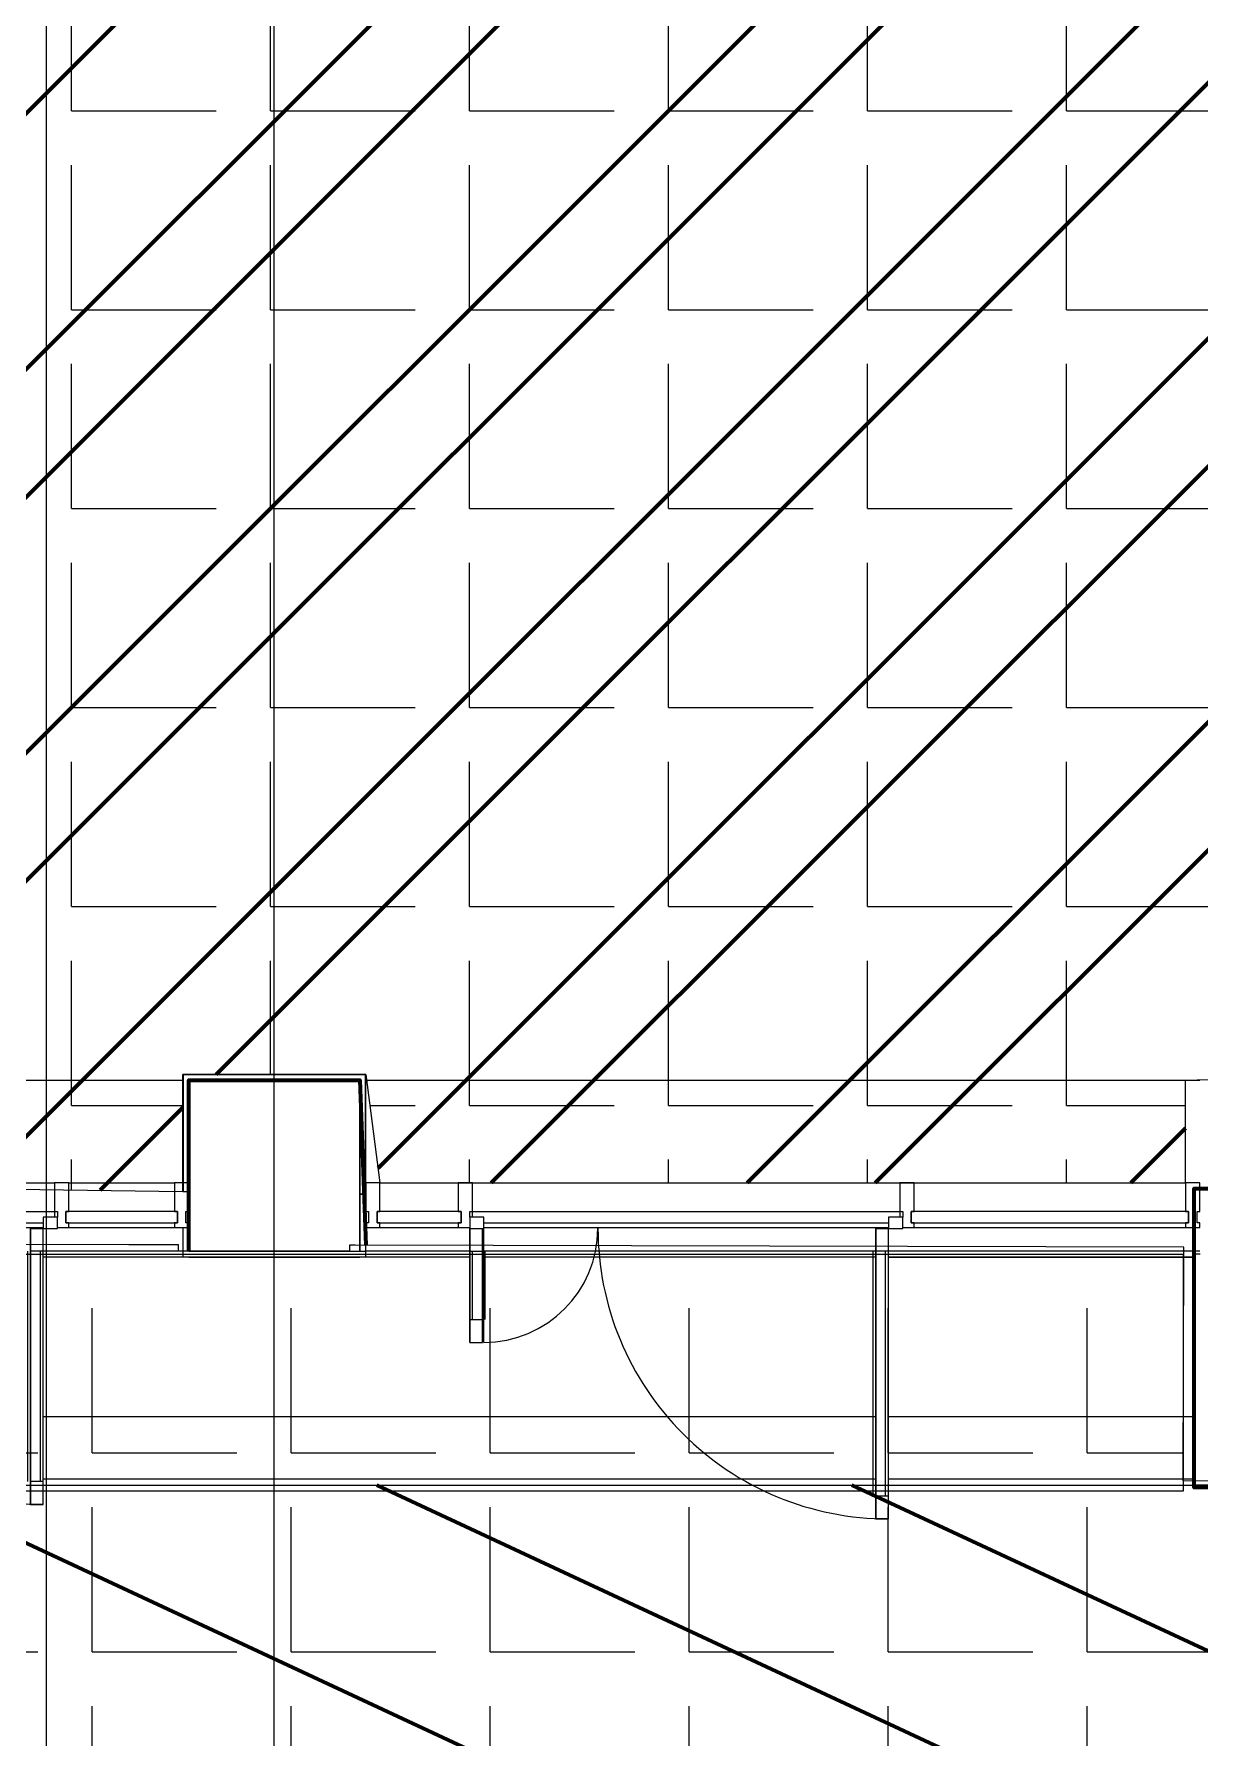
# Model space of a CAD drawing. Header units: millimetres. Extents: x -164500 to 426394, y -23753 to 102118.
# Drawn here: x 47682 to 51774, y 9855 to 15838 of the extents above; entities that cross this region are included whole.
import ezdxf

# ---------------------------------------------------------------- set-up
doc = ezdxf.new("R2010")
doc.units = ezdxf.units.MM
for name, color, linetype, lineweight in [('0) шлифовка', 5, 'Continuous', 60), ('196 1-3 этаж гидро изол', 6, 'Continuous', 60), ('384 ПК-3', 30, 'Continuous', 120), ('A-DETL-GENF', 7, 'Continuous', 9), ('A-FLOR', 7, 'Continuous', 9), ('A-GLAZ-CURT-2', 7, 'Continuous', 20), ('A-GLAZ-CWMG', 7, 'Continuous', 9), ('A-GLAZ-CWMG-1', 7, 'Continuous', 20), ('Оси', 7, 'Continuous', 9)]:
    doc.layers.add(name, color=color, linetype=linetype, lineweight=lineweight)
doc.layers.add('1.1) плитка  КР1', color=40, linetype='Continuous')
doc.layers.add('A-DOOR-1', color=7, linetype='Continuous', lineweight=5, true_color=0xc0c0c0)
pattern_1 = [(0, (38804.7, 11553.94), (0, 698.5), [508, -190.5]), (90, (38804.7, 11553.94), (-698.5, 4e-14), [508, -190.5])]

# ---------------------------------------------------------------- blocks, each defined once
blk = doc.blocks.new('Прямоугольный импост - Импост структурный с накладкой - 160мм Темный-32467808-Объем проектирования 1 этажа')
at = {"layer": 'A-GLAZ-CWMG-1'}
for p, q in [((-50, 40), (-50, 140)), ((-50, 140), (0, 140)), ((0, 140), (0, 40)), ((-40, 40), (-50, 40)), ((-50, -17), (-50, 0)), ((-50, 0), (-40, 0)), ((-40, 0), (-40, 40)), ((-10, 40), (-10, 0)), ((0, 40), (-10, 40)), ((-10, 0), (0, 0)), ((0, 0), (0, -17)), ((0, -17), (-50, -17))]:
    blk.add_line(p, q, dxfattribs=at)
blk = doc.blocks.new('Системная панель - Стекло - 40мм-32784007-Объем проектирования 1 этажа')
at = {"layer": 'A-GLAZ-CURT-2'}
for p, q in [((147.5, 0), (-147.5, 0)), ((-147.5, 0), (-147.5, -40)), ((147.5, -40), (147.5, 0)), ((-147.5, -40), (147.5, -40))]:
    blk.add_line(p, q, dxfattribs=at)
blk = doc.blocks.new('Дверь_Витражная_остекление_ - В-19-32784442-Объем проектирования 1 этажа')
at = {"layer": 'A-DETL-GENF'}
for p, q in [((-710, 1040), (-665, 1040)), ((-710, 1040), (-710, 20)), ((-665, 1040), (-710, 1040)), ((-710, 1040), (-710, 20)), ((-665, 1040), (-665, 20)), ((-665, 20), (-665, 1040)), ((-710, 960), (-665, 960)), ((-700, 960), (-700, 100)), ((-656, 960), (-656, 100)), ((760, 420), (715, 420)), ((715, 420), (715, 20)), ((760, 420), (715, 420)), ((715, 420), (715, 20)), ((760, 420), (760, 20)), ((760, 20), (760, 420)), ((706, 340), (706, 100)), ((760, 340), (715, 340)), ((750, 340), (750, 100)), ((-710, 100), (-665, 100)), ((760, 100), (715, 100)), ((-665, 20), (-710, 20)), ((-710, 20), (-665, 20))]:
    blk.add_line(p, q, dxfattribs=at)
at = {"layer": 'A-DOOR-1'}
for p, q in [((-710, 1040), (-710, 20)), ((710, 420), (710, 20)), ((-710, 20), (-760, 20)), ((-760, 20), (-760, -20)), ((-710, -20), (-710, 20)), ((760, 20), (710, 20)), ((710, 20), (710, -20)), ((760, -20), (760, 20)), ((-760, -20), (-710, -20)), ((710, -20), (760, -20))]:
    blk.add_line(p, q, dxfattribs=at)
for centre, radius, start, end in [((-710, 20), 1020, 360, 90), ((710, 20), 400, 90, 180)]:
    blk.add_arc(centre, radius, start, end, dxfattribs=at)
blk = doc.blocks.new('Прямоугольный импост - Импост структурный с накладкой - 160мм Темный-32784438-Объем проектирования 1 этажа')
at = {"layer": 'A-GLAZ-CWMG'}
for p, q in [((49156, 11940), (50656, 11940)), ((49156, 11820), (49156, 11840)), ((49156, 11840), (50656, 11840)), ((49196, 11800), (50616, 11800)), ((50656, 11840), (50656, 11820)), ((49196, 11783), (50616, 11783))]:
    blk.add_line(p, q, dxfattribs=at)
blk = doc.blocks.new('Системная панель - Стекло - 40мм-32784544-Объем проектирования 1 этажа')
at = {"layer": 'A-GLAZ-CURT-2'}
for p, q in [((486.5, 0), (-486.5, 0)), ((-486.5, 0), (-486.5, -40)), ((486.5, -40), (486.5, 0)), ((-486.5, -40), (486.5, -40))]:
    blk.add_line(p, q, dxfattribs=at)
blk = doc.blocks.new('Прямоугольный импост - Импост структурный с накладкой - 160мм Темный-32784005-Объем проектирования 1 этажа')
at = {"layer": 'A-GLAZ-CWMG'}
for p, q in [((48831, 11940), (49106, 11940)), ((48831, 11783), (49106, 11783))]:
    blk.add_line(p, q, dxfattribs=at)
blk = doc.blocks.new('Прямоугольный импост - Импост структурный с накладкой - 160мм Темный-V272-Объем проектирования 1 этажа')
at = {"layer": 'A-GLAZ-CWMG-1'}
for p, q in [((-25, 40), (-25, 140)), ((-25, 140), (25, 140)), ((25, 140), (25, 40)), ((-15, 40), (-25, 40)), ((-25, -17), (-25, 0)), ((-25, 0), (-15, 0)), ((-15, 0), (-15, 40)), ((15, 40), (15, 20)), ((25, 40), (15, 40)), ((15, -17), (-25, -17))]:
    blk.add_line(p, q, dxfattribs=at)
blk = doc.blocks.new('Прямоугольный импост - Импост структурный с накладкой - 160мм Темный-V273-Объем проектирования 1 этажа')
at = {"layer": 'A-GLAZ-CWMG-1'}
for p, q in [((-25, 40), (-25, 140)), ((-25, 140), (25, 140)), ((25, 140), (25, 40)), ((-15, 40), (-25, 40)), ((-15, 20), (-15, 40)), ((15, 40), (15, 0)), ((25, 40), (15, 40)), ((15, 0), (25, 0)), ((25, 0), (25, -17)), ((25, -17), (-15, -17))]:
    blk.add_line(p, q, dxfattribs=at)
blk = doc.blocks.new('Прямоугольный импост - Импост структурный с накладкой - 160мм Темный-32784440-Объем проектирования 1 этажа')
at = {"layer": 'A-GLAZ-CWMG'}
for p, q in [((50706, 11940), (51659, 11940)), ((50706, 11783), (51659, 11783))]:
    blk.add_line(p, q, dxfattribs=at)
blk = doc.blocks.new('Прямоугольный импост - Импост структурный с накладкой - 160мм Темный-V274-Объем проектирования 1 этажа')
at = {"layer": 'A-GLAZ-CWMG-1'}
for p, q in [((0, 140), (-50, 140)), ((-50, 140), (-50, 40)), ((0, 40), (0, 140)), ((-50, 40), (-40, 40)), ((-40, 0), (-50, 0)), ((-50, 0), (-50, -17)), ((-40, 40), (-40, 0)), ((-10, 0), (-10, 40)), ((-10, 40), (0, 40)), ((0, 0), (-10, 0)), ((0, -17), (0, 0)), ((-50, -17), (0, -17))]:
    blk.add_line(p, q, dxfattribs=at)
blk = doc.blocks.new('Дверь_Витражная_остекление_ - В-9-32786634-Объем проектирования 1 этажа')
at = {"layer": 'A-DETL-GENF'}
for p, q in [((-684.5, 989), (-639.5, 989)), ((-684.5, 989), (-684.5, 20)), ((-639.5, 989), (-684.5, 989)), ((-684.5, 989), (-684.5, 20)), ((-639.5, 989), (-639.5, 20)), ((-639.5, 20), (-639.5, 989)), ((-684.5, 909), (-639.5, 909)), ((-674.5, 909), (-674.5, 100)), ((-630.5, 909), (-630.5, 100)), ((734.5, 420), (689.5, 420)), ((689.5, 420), (689.5, 20)), ((734.5, 420), (689.5, 420)), ((689.5, 420), (689.5, 20)), ((734.5, 420), (734.5, 20)), ((734.5, 20), (734.5, 420)), ((680.5, 340), (680.5, 100)), ((734.5, 340), (689.5, 340)), ((724.5, 340), (724.5, 100)), ((-684.5, 100), (-639.5, 100)), ((734.5, 100), (689.5, 100)), ((-639.5, 20), (-684.5, 20)), ((-684.5, 20), (-639.5, 20))]:
    blk.add_line(p, q, dxfattribs=at)
at = {"layer": 'A-DOOR-1'}
for p, q in [((-684.5, 989), (-684.5, 20)), ((684.5, 420), (684.5, 20)), ((-684.5, 20), (-734.5, 20)), ((-734.5, 20), (-734.5, -20)), ((-684.5, -20), (-684.5, 20)), ((734.5, 20), (684.5, 20)), ((684.5, 20), (684.5, -20)), ((734.5, -20), (734.5, 20)), ((-734.5, -20), (-684.5, -20)), ((684.5, -20), (734.5, -20))]:
    blk.add_line(p, q, dxfattribs=at)
for centre, radius, start, end in [((-684.5, 20), 969, 360, 90), ((684.5, 20), 400, 90, 180)]:
    blk.add_arc(centre, radius, start, end, dxfattribs=at)
blk = doc.blocks.new('Прямоугольный импост - Импост структурный с накладкой - 160мм Темный-32786259-Объем проектирования 1 этажа')
at = {"layer": 'A-GLAZ-CWMG'}
for p, q in [((46240, 11940), (47689, 11940)), ((46240, 11820), (46240, 11840)), ((46240, 11840), (47689, 11840)), ((46280, 11800), (47649, 11800)), ((47689, 11840), (47689, 11820)), ((46280, 11783), (47649, 11783))]:
    blk.add_line(p, q, dxfattribs=at)
blk = doc.blocks.new('Системная панель - Стекло - 40мм-32786365-Объем проектирования 1 этажа')
at = {"layer": 'A-GLAZ-CURT-2'}
for p, q in [((195.5, 0), (-195.5, 0)), ((-195.5, 0), (-195.5, -40)), ((195.5, -40), (195.5, 0)), ((-195.5, -40), (195.5, -40))]:
    blk.add_line(p, q, dxfattribs=at)
blk = doc.blocks.new('Прямоугольный импост - Импост структурный с накладкой - 160мм Темный-32786261-Объем проектирования 1 этажа')
at = {"layer": 'A-GLAZ-CWMG'}
for p, q in [((47739, 11940), (48110, 11940)), ((47739, 11783), (48110, 11783))]:
    blk.add_line(p, q, dxfattribs=at)
blk = doc.blocks.new('Прямоугольный импост - Импост структурный с накладкой - 160мм Темный-V276-Объем проектирования 1 этажа')
at = {"layer": 'A-GLAZ-CWMG-1'}
for p, q in [((0, 140), (-50, 140)), ((-50, 140), (-50, 40)), ((0, 40), (0, 140)), ((-50, 40), (-40, 40)), ((-40, 0), (-50, 0)), ((-50, 0), (-50, -17)), ((-40, 40), (-40, 0)), ((-10, 0), (-10, 40)), ((-10, 40), (0, 40)), ((0, 0), (-10, 0)), ((0, -17), (0, 0)), ((-50, -17), (0, -17))]:
    blk.add_line(p, q, dxfattribs=at)

msp = doc.modelspace()

# ---------------------------------------------------------------- hatches: boundary and pattern name
at = {"layer": '0) шлифовка', "true_color": 0x2776bb}
h = msp.add_hatch(dxfattribs=at)
h.set_pattern_fill('ANSI31', color=152, scale=222, angle=110)
h.set_pattern_definition([(155, (38804.7, 11553.94), (-297.882, -638.811), [])])
h.paths.add_polyline_path([(75478.362, 7743.315), (42465.702, 7743.315), (42465.702, 10742.938), (75478.362, 10742.938)])
at = {"layer": '1.1) плитка  КР1'}
h = msp.add_hatch(dxfattribs=at)
h.set_pattern_fill('ANGLE', color=256, scale=100)
h.set_pattern_definition([(0, (42224.7, 26743.94), (0, 698.5), [508, -190.5]), (90, (42224.7, 26743.94), (-698.5, 4e-14), [508, -190.5])])
h.paths.add_polyline_path([(54824.702, 12184.438), (54834.702, 11783.938), (56619.963, 11784.938), (56619.963, 15695.731), (57414.702, 15695.731), (57386.702, 18691.938), (57966.702, 18821.523), (57966.702, 20355.938), (51436.702, 20355.938), (51436.702, 26313.938), (50903.702, 26313.938), (50903.702, 26722.938), (48844.702, 26743.938), (48845.702, 26343.438), (47749.702, 26343.438), (47724.702, 26363.938), (47703.702, 26742.938), (42845.702, 26742.938), (42845.702, 26363.938), (42465.702, 26343.938), (42465.702, 26063.938), (42224.702, 26038.938), (42224.702, 24363.938), (42444.702, 24363.938), (42527.875, 23183.938), (42845.702, 23184.938), (42845.702, 21962.938), (42465.702, 21962.938), (42465.702, 20164.938), (42824.702, 20164.938), (42845.702, 19563.938), (42465.702, 19562.938), (42465.702, 17764.938), (42845.702, 17764.938), (42845.702, 16542.938), (42465.702, 16542.938), (42465.702, 14971.895), (45995.724, 14966.395), (46024.702, 11803.938), (48203.702, 11773.938), (48203.702, 12184.938), (48845.702, 12184.938), (48895.702, 11803.938), (51723.702, 11803.938), (51723.702, 12163.938), (52422.44, 12184.938), (52378.571, 11763.938), (54214.702, 11783.938), (54214.702, 12225.418), (54832.702, 12225.418)])
edge = h.paths.add_edge_path(flags=16)
edge.add_arc((48509.596, 16886.524), 491.712, 0, 360)
edge = h.paths.add_edge_path(flags=16)
edge.add_arc((54504.756, 16876.517), 491.712, 0, 360)
edge = h.paths.add_edge_path(flags=16)
edge.add_arc((48534.113, 22870.242), 491.712, 0, 360)
h = msp.add_hatch(dxfattribs=at)
h.set_pattern_fill('ANGLE', color=256, scale=100)
h.set_pattern_definition(pattern_1)
h.paths.add_polyline_path([(51715.287, 10721.225), (45995.702, 10721.225), (45995.702, 11553.938), (51715.287, 11553.938)])
h = msp.add_hatch(dxfattribs=at)
h.set_pattern_fill('ANGLE', color=256, scale=100)
h.set_pattern_definition(pattern_1)
h.paths.add_polyline_path([(75478.362, 7743.315), (42465.702, 7743.315), (42465.702, 10742.938), (75478.362, 10742.938)])
at = {"layer": '196 1-3 этаж гидро изол'}
h = msp.add_hatch(dxfattribs=at)
h.set_pattern_fill('ANSI32', color=256, scale=100)
h.set_pattern_definition([(45, (42224.7, 26743.9), (-673.52, 673.52), []), (45, (42673.7, 26743.9), (-673.52, 673.52), [])])
h.paths.add_polyline_path([(54824.702, 12184.438), (54834.702, 11783.938), (56619.963, 11784.938), (56619.963, 15695.731), (57414.702, 15695.731), (57386.702, 18691.938), (57966.702, 18821.523), (57966.702, 20355.938), (51436.702, 20355.938), (51436.702, 26313.938), (50903.702, 26313.938), (50903.702, 26722.938), (48844.702, 26743.938), (48845.702, 26343.438), (47749.702, 26343.438), (47724.702, 26363.938), (47703.702, 26742.938), (42845.702, 26742.938), (42845.702, 26363.938), (42465.702, 26343.938), (42465.702, 26063.938), (42224.702, 26038.938), (42224.702, 24363.938), (42444.702, 24363.938), (42527.875, 23183.938), (42845.702, 23184.938), (42845.702, 21962.938), (42465.702, 21962.938), (42465.702, 20164.938), (42824.702, 20164.938), (42845.702, 19563.938), (42465.702, 19562.938), (42465.702, 17764.938), (42845.702, 17764.938), (42845.702, 16542.938), (42465.702, 16542.938), (42465.702, 14971.895), (45995.724, 14966.395), (46024.702, 11803.938), (48203.702, 11773.938), (48203.702, 12184.938), (48845.702, 12184.938), (48895.702, 11803.938), (51723.702, 11803.938), (51723.702, 12163.938), (52422.44, 12184.938), (52378.571, 11763.938), (54214.702, 11783.938), (54214.702, 12225.418), (54832.702, 12225.418)])
edge = h.paths.add_edge_path(flags=16)
edge.add_arc((48509.596, 16886.524), 491.712, 0, 360)
edge = h.paths.add_edge_path(flags=16)
edge.add_arc((54504.756, 16876.517), 491.712, 0, 360)
edge = h.paths.add_edge_path(flags=16)
edge.add_arc((48534.113, 22870.242), 491.712, 0, 360)

# ---------------------------------------------------------------- linework, layer by layer
for p, q in [((48845.702, 12184.938), (48203.702, 12184.938)), ((48203.702, 12184.938), (48203.702, 11773.938)), ((48824.702, 12163.938), (48224.702, 12163.938)), ((48224.702, 12163.938), (48224.702, 11563.938)), ((48224.702, 12163.938), (48824.702, 12163.938)), ((48224.702, 11773.938), (48224.702, 12163.938)), ((48824.702, 11763.938), (48824.702, 12163.938)), ((48824.702, 12163.938), (48824.702, 11763.938)), ((48845.702, 11763.938), (48845.702, 12184.938)), ((48204.702, 11803.938), (48204.702, 11773.938)), ((48203.702, 11773.938), (48204.702, 11773.938)), ((48204.702, 11773.938), (48224.702, 11773.938)), ((48824.702, 11563.938), (48824.702, 11763.938)), ((48845.702, 11763.938), (48824.702, 11763.938)), ((48824.702, 11763.938), (48824.702, 11563.938)), ((48824.702, 11763.938), (48844.702, 11763.938)), ((48844.702, 11763.938), (48844.702, 11763.938)), ((48845.702, 11563.938), (48845.702, 11763.938)), ((48224.702, 11563.938), (48824.702, 11563.938)), ((48824.702, 11563.938), (48845.702, 11563.938)), ((51754.702, 11553.938), (51753.702, 11553.938)), ((51753.702, 11553.938), (51753.702, 10742.938)), ((51754.702, 11553.938), (51754.702, 11542.938)), ((51774.702, 11553.938), (51754.702, 11553.938)), ((48224.702, 11543.938), (48224.702, 11542.938)), ((48224.702, 11542.938), (48824.702, 11542.938)), ((48824.702, 11542.938), (48824.702, 11543.938)), ((51753.702, 10742.938), (55764.702, 10742.938))]:
    msp.add_line(p, q)
at = {"flags": 128}
msp.add_lwpolyline([(71674.702, 7731.244), (71679.323, 7731.233), (71679.372, 7752.233), (72099.371, 7751.247), (75478.362, 7743.315), (75481.669, 9152.311), (75542.693, 9162.168), (75546.305, 10701.164), (61965.343, 10733.044), (61966.446, 11203.042), (61408.448, 11204.352), (61407.344, 10734.354), (51715.371, 10757.105), (51717.298, 11578.102), (48808.806, 11584.93), (48788.306, 11584.978), (48788.257, 11563.978), (48188.259, 11565.386), (48188.308, 11586.386), (48014.799, 11586.794), (45959.314, 11591.619)], dxfattribs=at)
at = {"layer": '1.1) плитка  КР1'}
msp.add_lwpolyline([(46024.702, 11803.938), (48203.702, 11773.938), (48203.702, 12184.938), (48845.702, 12184.938), (48895.702, 11803.938), (51723.702, 11803.938), (51723.702, 12163.938), (52422.44, 12184.938), (52378.571, 11763.938), (54214.702, 11783.938), (54214.702, 12225.418), (54832.702, 12225.418), (54824.702, 12184.438), (54834.702, 11783.938), (56619.963, 11784.938), (56619.963, 15695.731), (57414.702, 15695.731), (57386.702, 18691.938)], dxfattribs=at)
for points in [[(51715.287, 10721.225), (45995.702, 10721.225), (45995.702, 11553.938), (51715.287, 11553.938)], [(75478.362, 7743.315), (42465.702, 7743.315), (42465.702, 10742.938), (75478.362, 10742.938)]]:
    msp.add_lwpolyline(points, close=True, dxfattribs=at)
at = {"layer": '384 ПК-3'}
for points in [[(48224.702, 11563.938), (48224.702, 12163.938), (48824.702, 12163.938), (48845.702, 11584.843)], [(68818.05, 10674.33), (62024.702, 10743.938), (61966.446, 11203.042), (61564.702, 11203.042), (61445.702, 11203.042), (61444.601, 10734.266), (51753.702, 10734.266), (51753.702, 11783.938), (54214.702, 11783.938)]]:
    msp.add_lwpolyline(points, dxfattribs=at)
at = {"layer": 'A-FLOR'}
for p, q in [((45994.702, 12163.938), (48204.702, 12163.938)), ((48844.702, 12183.938), (48204.702, 12183.938)), ((48204.702, 12183.938), (48204.702, 11803.938)), ((48844.702, 11763.938), (48844.702, 12183.938)), ((48844.702, 12163.938), (51773.702, 12163.938)), ((48224.702, 11703.938), (48224.702, 11663.938)), ((48204.702, 11542.938), (48204.702, 11646.938)), ((48224.702, 11646.938), (48224.702, 11563.938)), ((48224.702, 11563.938), (47713.702, 11563.938)), ((48844.702, 11563.938), (48844.702, 11542.938)), ((49210.702, 11563.938), (48845.702, 11563.938)), ((50635.702, 11563.938), (49255.702, 11563.938)), ((51773.702, 11563.938), (50680.702, 11563.938)), ((47713.702, 11543.938), (49210.702, 11543.938)), ((48204.702, 11542.938), (47713.702, 11542.938)), ((49210.702, 11542.938), (48844.702, 11542.938)), ((49255.702, 11543.938), (50635.702, 11543.938)), ((50635.702, 11542.938), (49255.702, 11542.938)), ((50680.702, 11543.938), (51754.702, 11543.938)), ((50680.702, 11542.938), (51754.98, 11542.938)), ((51754.702, 11542.938), (51754.702, 10743.938)), ((47713.702, 10983.938), (50635.702, 10983.938)), ((50680.702, 10983.938), (51754.702, 10983.938)), ((50635.702, 10763.938), (47713.702, 10763.938)), ((51754.702, 10763.938), (50680.702, 10763.938)), ((51754.702, 10743.938), (55814.702, 10743.938))]:
    msp.add_line(p, q, dxfattribs=at)
at = {"layer": 'Оси'}
for points in [[(47724.702, -2042.321), (47724.702, 2957.679), (47724.702, 22262.009), (47724.702, 27262.009)], [(49080.021, -2042.321), (49080.021, -1322.84), (48524.702, -759.518), (48524.702, 4240.482), (48524.702, 22262.009), (48524.702, 27262.009)]]:
    msp.add_lwpolyline(points, dxfattribs=at)

# ---------------------------------------------------------------- block references
for name, p in [('Прямоугольный импост - Импост структурный с накладкой - 160мм Темный-32786259-Объем проектирования 1 этажа', (64.702, -136.062)), ('Прямоугольный импост - Импост структурный с накладкой - 160мм Темный-32786261-Объем проектирования 1 этажа', (64.702, -136.062)), ('Прямоугольный импост - Импост структурный с накладкой - 160мм Темный-V276-Объем проектирования 1 этажа', (48224.702, 11663.938)), ('Прямоугольный импост - Импост структурный с накладкой - 160мм Темный-32784005-Объем проектирования 1 этажа', (64.702, -136.062)), ('Прямоугольный импост - Импост структурный с накладкой - 160мм Темный-32784438-Объем проектирования 1 этажа', (64.702, -136.062)), ('Прямоугольный импост - Импост структурный с накладкой - 160мм Темный-32784440-Объем проектирования 1 этажа', (64.702, -136.062)), ('Прямоугольный импост - Импост структурный с накладкой - 160мм Темный-V274-Объем проектирования 1 этажа', (51773.702, 11663.938))]:
    msp.add_blockref(name, p)
at = {"extrusion": (0, 0, -1)}
for name, p in [('Прямоугольный импост - Импост структурный с накладкой - 160мм Темный-V272-Объем проектирования 1 этажа', (-47778.702, 11663.938)), ('Прямоугольный импост - Импост структурный с накладкой - 160мм Темный-32467808-Объем проектирования 1 этажа', (-48845.702, 11663.938)), ('Прямоугольный импост - Импост структурный с накладкой - 160мм Темный-V273-Объем проектирования 1 этажа', (-49195.702, 11663.938)), ('Прямоугольный импост - Импост структурный с накладкой - 160мм Темный-V272-Объем проектирования 1 этажа', (-50745.702, 11663.938))]:
    msp.add_blockref(name, p, dxfattribs=at)
at = {"rotation": 180}
for name, p in [('Дверь_Витражная_остекление_ - В-9-32786634-Объем проектирования 1 этажа', (47029.202, 11663.938)), ('Системная панель - Стекло - 40мм-32786365-Объем проектирования 1 этажа', (47989.202, 11663.938)), ('Системная панель - Стекло - 40мм-32784007-Объем проектирования 1 этажа', (49033.202, 11663.938)), ('Дверь_Витражная_остекление_ - В-19-32784442-Объем проектирования 1 этажа', (49970.702, 11663.938)), ('Системная панель - Стекло - 40мм-32784544-Объем проектирования 1 этажа', (51247.202, 11663.938))]:
    msp.add_blockref(name, p, dxfattribs=at)

doc.saveas('drawing.dxf')
